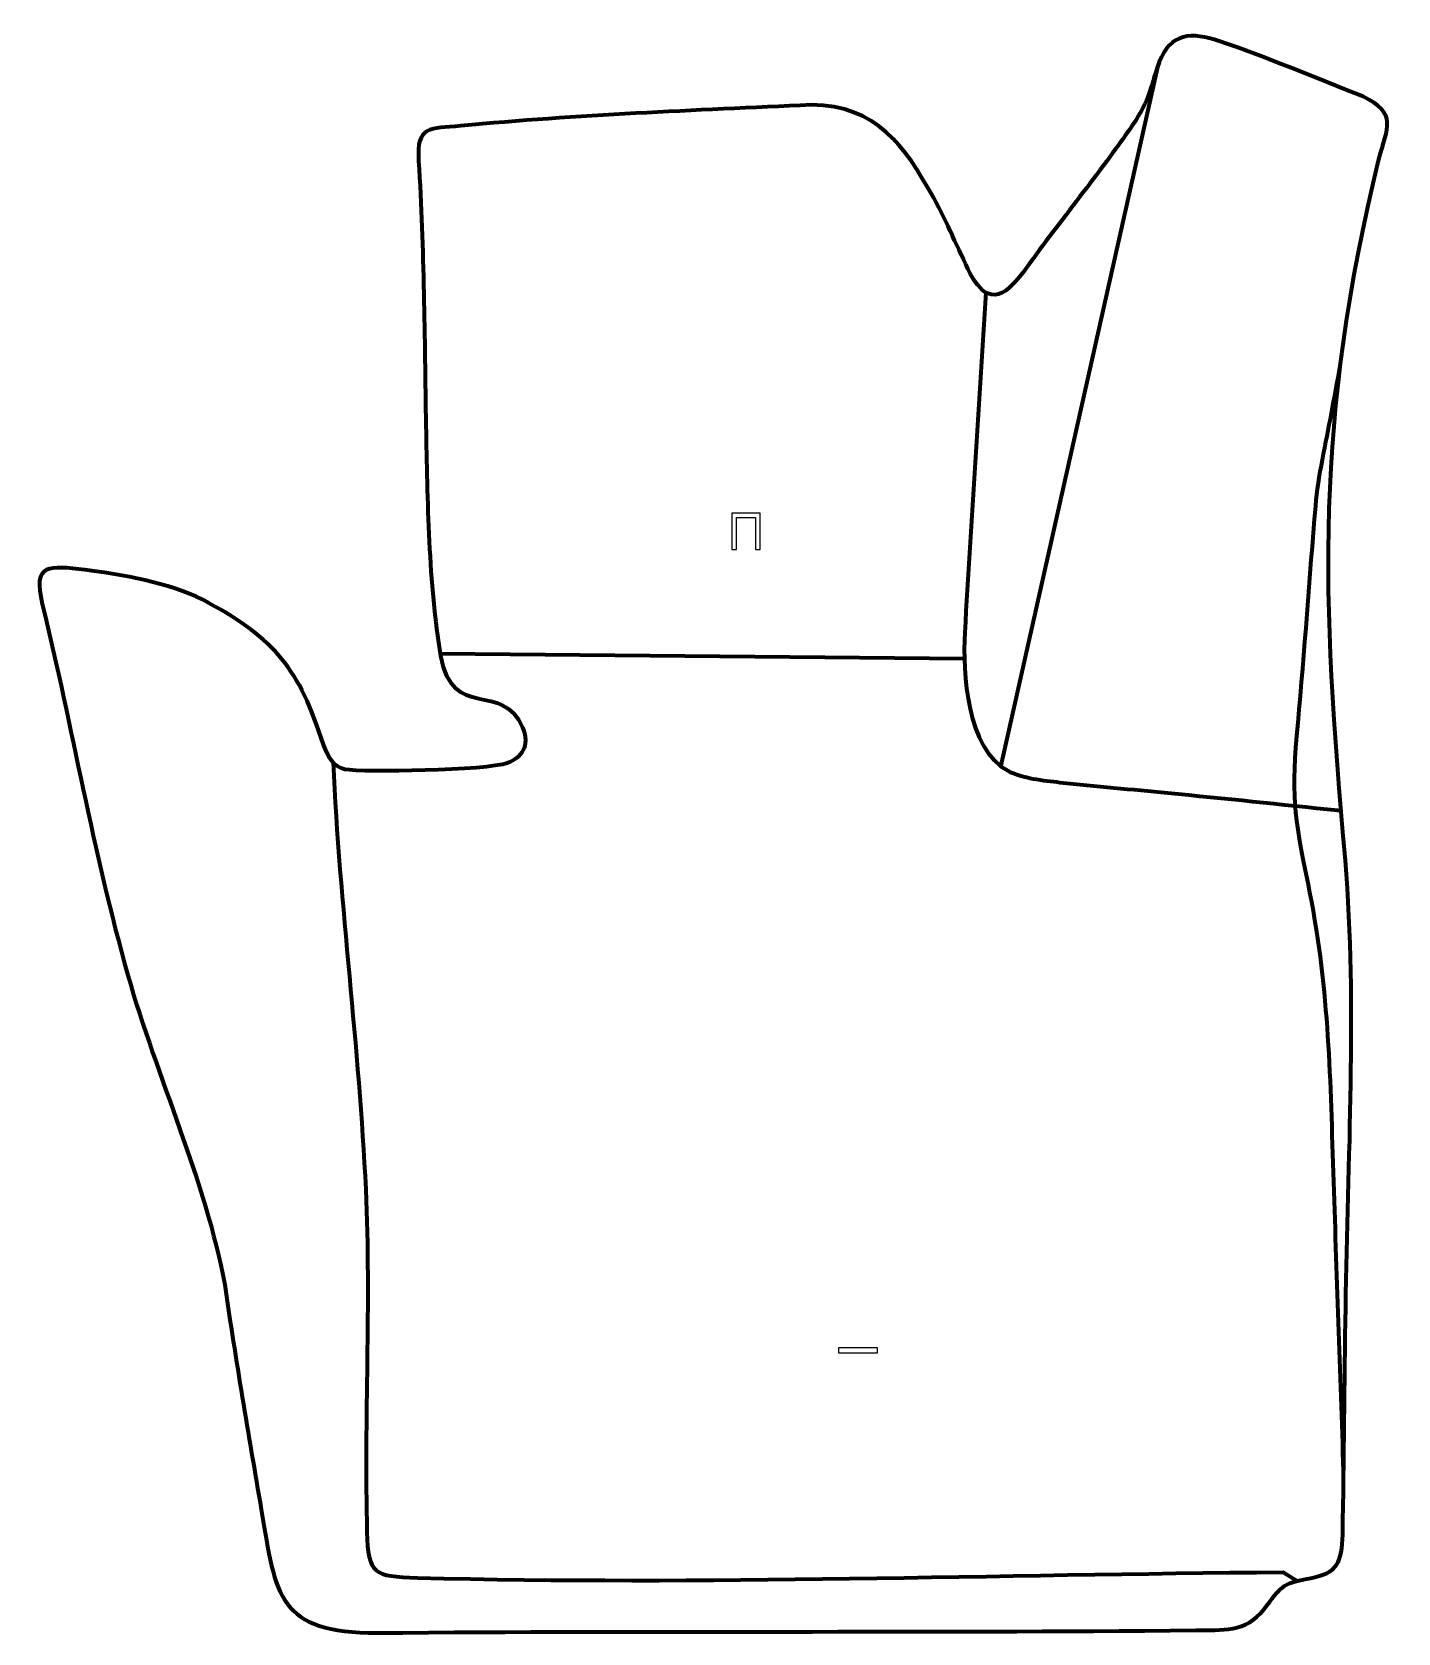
# Model space of a CAD drawing. Header units: millimetres. Extents: x 884 to 1569, y 87 to 890.
import ezdxf

# ---------------------------------------------------------------- set-up
doc = ezdxf.new("R2010")
doc.units = ezdxf.units.MM
doc.header["$MEASUREMENT"] = 0
doc.layers.add('layer 2', color=7, linetype='Continuous')
doc.layers.add('layer 3', color=7, linetype='Continuous')

msp = doc.modelspace()

# ---------------------------------------------------------------- linework, layer by layer
at = {"layer": 'layer 2', "color": 142, "lineweight": 158}
for points in [[(1369.7163, 522.5341), (1369.7163, 522.5341), (1448.5809, 874.2618), (1448.5809, 874.2618)], [(1088.4969, 578.6546), (1088.4969, 578.6546), (1351.2191, 576.1024), (1351.2191, 576.1024)]]:
    msp.add_open_spline(points, degree=3, dxfattribs=at)
for points, knots in [([(1362.0155, 759.7201), (1358.4933, 702.9157), (1354.6491, 646.0386), (1351.4102, 589.2293), (1351.4102, 589.2293), (1350.2486, 568.8549), (1352.53, 530.617), (1372.9818, 519.9308), (1372.9818, 519.9308), (1380.5029, 516.001), (1390.7221, 515.0058), (1399.0765, 514.0535), (1399.0765, 514.0535), (1416.8553, 512.0424), (1435.2164, 510.5844), (1453.1013, 508.8022), (1453.1013, 508.8022), (1481.5153, 505.9708), (1509.9231, 503.1234), (1538.3094, 500.0233), (1538.3094, 500.0233), (1538.3094, 500.0233), (1540.0559, 499.8322), (1540.0559, 499.8322)], [0, 0, 0, 0, 0.14285714, 0.14285714, 0.14285714, 0.14285714, 0.28571429, 0.28571429, 0.28571429, 0.28571429, 0.42857143, 0.42857143, 0.42857143, 0.42857143, 0.57142857, 0.57142857, 0.57142857, 0.57142857, 0.71428571, 0.71428571, 0.71428571, 0.71428571, 1, 1, 1, 1]), ([(1541.3154, 168.3971), (1539.6113, 218.3722), (1537.9073, 268.3473), (1536.2032, 318.3224), (1536.2032, 318.3224), (1534.6721, 369.4526), (1533.8615, 412.9707), (1523.5063, 463.6129), (1523.5063, 463.6129), (1516.3855, 498.4371), (1515.1433, 507.8203), (1518.4778, 543.8543), (1518.4778, 543.8543), (1521.8286, 580.194), (1524.2529, 616.4819), (1527.32, 652.8046), (1527.32, 652.8046), (1528.5407, 667.2611), (1532.4725, 684.4707), (1535.193, 699.0009), (1535.193, 699.0009), (1536.6813, 706.9499), (1538.1696, 714.8988), (1539.6579, 722.8478)], [0, 0, 0, 0, 0.14285714, 0.14285714, 0.14285714, 0.14285714, 0.28571429, 0.28571429, 0.28571429, 0.28571429, 0.42857143, 0.42857143, 0.42857143, 0.42857143, 0.57142857, 0.57142857, 0.57142857, 0.57142857, 0.71428571, 0.71428571, 0.71428571, 0.71428571, 1, 1, 1, 1]), ([(1034.7545, 523.9895), (1038.1053, 452.3824), (1047.7849, 381.496), (1051.1265, 309.7953), (1051.1265, 309.7953), (1053.7825, 252.8063), (1050.2915, 195.0101), (1051.7801, 138.021), (1051.7801, 138.021), (1052.3324, 116.877), (1055.1397, 115.7906), (1077.0469, 115.1933), (1077.0469, 115.1933), (1218.7938, 111.3273), (1368.4489, 116.8845), (1511.0048, 117.9868), (1511.0048, 117.9868), (1511.0048, 117.9868), (1517.9709, 113.5573), (1517.9709, 113.5573)], [0, 0, 0, 0, 0.16666667, 0.16666667, 0.16666667, 0.16666667, 0.33333333, 0.33333333, 0.33333333, 0.33333333, 0.5, 0.5, 0.5, 0.5, 0.66666667, 0.66666667, 0.66666667, 0.66666667, 1, 1, 1, 1])]:
    msp.add_open_spline(points, degree=3, knots=knots, dxfattribs=at)
at = {"layer": 'layer 2', "color": 142}
for points, knots in [([(1234.6469, 648.9694), (1234.6469, 648.9694), (1248.9217, 648.9694), (1248.9217, 648.9694), (1248.9217, 648.9694), (1248.9217, 648.9694), (1248.9217, 630.783), (1248.9217, 630.783), (1248.9217, 630.783), (1248.9217, 630.783), (1246.5087, 630.783), (1246.5087, 630.783), (1246.5087, 630.783), (1246.5087, 630.783), (1246.5087, 646.8358), (1246.5087, 646.8358), (1246.5087, 646.8358), (1246.5087, 646.8358), (1237.0599, 646.8358), (1237.0599, 646.8358), (1237.0599, 646.8358), (1237.0599, 646.8358), (1237.0599, 630.783), (1237.0599, 630.783), (1237.0599, 630.783), (1237.0599, 630.783), (1234.6469, 630.783), (1234.6469, 630.783), (1234.6469, 630.783), (1234.6469, 630.783), (1234.6469, 648.9694), (1234.6469, 648.9694)], [0, 0, 0, 0, 0.11111111, 0.11111111, 0.11111111, 0.11111111, 0.22222222, 0.22222222, 0.22222222, 0.22222222, 0.33333333, 0.33333333, 0.33333333, 0.33333333, 0.44444444, 0.44444444, 0.44444444, 0.44444444, 0.55555556, 0.55555556, 0.55555556, 0.55555556, 0.66666667, 0.66666667, 0.66666667, 0.66666667, 0.77777778, 0.77777778, 0.77777778, 0.77777778, 1, 1, 1, 1]), ([(1288.0862, 227.9905), (1288.0862, 227.9905), (1288.0862, 230.4953), (1288.0862, 230.4953), (1288.0862, 230.4953), (1288.0862, 230.4953), (1307.6654, 230.4953), (1307.6654, 230.4953), (1307.6654, 230.4953), (1307.6654, 230.4953), (1307.6654, 227.9905), (1307.6654, 227.9905), (1307.6654, 227.9905), (1307.6654, 227.9905), (1288.0862, 227.9905), (1288.0862, 227.9905)], [0, 0, 0, 0, 0.2, 0.2, 0.2, 0.2, 0.4, 0.4, 0.4, 0.4, 0.6, 0.6, 0.6, 0.6, 1, 1, 1, 1])]:
    msp.add_open_spline(points, degree=3, knots=knots, dxfattribs=at)
at = {"layer": 'layer 3', "color": 242, "lineweight": 158}
msp.add_open_spline([(889.0579, 603.4716), (883.8977, 624.1033), (892.5131, 622.68), (910.3621, 620.6095), (910.3621, 620.6095), (928.8945, 618.297), (952.6267, 613.9896), (969.3379, 605.6806), (969.3379, 605.6806), (1003.3981, 587.5612), (1016.791, 573.2775), (1028.748, 536.3265), (1028.748, 536.3265), (1032.4048, 525.431), (1035.3998, 521.6608), (1040.716, 520.5801), (1040.716, 520.5801), (1049.4903, 518.7966), (1112.1714, 520.0201), (1122.1104, 523.7078), (1122.1104, 523.7078), (1128.8916, 526.2237), (1133.777, 532.1071), (1129.7643, 541.6335), (1129.7643, 541.6335), (1119.7422, 565.4262), (1094.4326, 544.5637), (1088.7051, 577.4231), (1088.7051, 577.4231), (1082.6114, 612.9952), (1082.0003, 656.5574), (1081.3384, 692.8157), (1081.3384, 692.8157), (1080.5386, 737.153), (1080.4869, 781.3679), (1077.6622, 825.6456), (1077.6622, 825.6456), (1076.5034, 843.8093), (1083.2544, 841.7401), (1098.7816, 843.2428), (1098.7816, 843.2428), (1157.2589, 848.902), (1215.8443, 851.0028), (1274.4921, 853.8356), (1274.4921, 853.8356), (1307.4208, 853.2717), (1321.0548, 833.6085), (1335.8385, 807.1455), (1335.8385, 807.1455), (1342.7591, 794.508), (1347.8676, 781.906), (1354.1986, 769.1739), (1354.1986, 769.1739), (1363.9269, 751.0192), (1372.824, 759.0378), (1382.2039, 771.9887), (1382.2039, 771.9887), (1399.5702, 795.8699), (1418.519, 819.3897), (1435.3974, 843.396), (1435.3974, 843.396), (1445.2125, 858.4074), (1443.314, 859.8441), (1448.903, 875.1516), (1448.903, 875.1516), (1454.3558, 890.086), (1465.313, 890.3504), (1478.966, 885.8308), (1478.966, 885.8308), (1502.0965, 877.9038), (1528.114, 867.0031), (1551.1299, 857.9463), (1551.1299, 857.9463), (1568.5529, 849.5658), (1563.3003, 842.5994), (1558.928, 826.667), (1558.928, 826.667), (1527.229, 694.8818), (1530.0415, 607.9799), (1542.2806, 474.8484), (1542.2806, 474.8484), (1548.102, 401.2816), (1543.4466, 324.5926), (1542.3535, 250.6424), (1542.3535, 250.6424), (1541.7962, 212.73), (1541.4561, 174.8027), (1540.8838, 136.8964), (1540.8838, 136.8964), (1540.3448, 122.9621), (1538.3957, 117.4319), (1524.6861, 115.0095), (1524.6861, 115.0095), (1509.5642, 112.1779), (1510.0887, 110.5905), (1501.3694, 99.282), (1501.3694, 99.282), (1492.4353, 87.6949), (1480.3549, 88.9991), (1467.1777, 88.8452), (1467.1777, 88.8452), (1330.5251, 87.4603), (1193.7167, 88.7336), (1056.9927, 87.5003), (1056.9927, 87.5003), (1006.979, 87.8726), (1006.1992, 105.1857), (998.7669, 149.4231), (998.7669, 149.4231), (992.3558, 187.0196), (985.9663, 224.3462), (980.4771, 262.1036), (980.4771, 262.1036), (970.6378, 314.9578), (946.6501, 365.239), (931.9723, 417.3044), (931.9723, 417.3044), (914.1777, 480.0964), (904.2754, 540.7996), (889.0579, 603.4716)], degree=3, knots=[0, 0, 0, 0, 0.03225806, 0.03225806, 0.03225806, 0.03225806, 0.06451613, 0.06451613, 0.06451613, 0.06451613, 0.09677419, 0.09677419, 0.09677419, 0.09677419, 0.12903226, 0.12903226, 0.12903226, 0.12903226, 0.16129032, 0.16129032, 0.16129032, 0.16129032, 0.19354839, 0.19354839, 0.19354839, 0.19354839, 0.22580645, 0.22580645, 0.22580645, 0.22580645, 0.25806452, 0.25806452, 0.25806452, 0.25806452, 0.29032258, 0.29032258, 0.29032258, 0.29032258, 0.32258065, 0.32258065, 0.32258065, 0.32258065, 0.35483871, 0.35483871, 0.35483871, 0.35483871, 0.38709677, 0.38709677, 0.38709677, 0.38709677, 0.41935484, 0.41935484, 0.41935484, 0.41935484, 0.4516129, 0.4516129, 0.4516129, 0.4516129, 0.48387097, 0.48387097, 0.48387097, 0.48387097, 0.51612903, 0.51612903, 0.51612903, 0.51612903, 0.5483871, 0.5483871, 0.5483871, 0.5483871, 0.58064516, 0.58064516, 0.58064516, 0.58064516, 0.61290323, 0.61290323, 0.61290323, 0.61290323, 0.64516129, 0.64516129, 0.64516129, 0.64516129, 0.67741935, 0.67741935, 0.67741935, 0.67741935, 0.70967742, 0.70967742, 0.70967742, 0.70967742, 0.74193548, 0.74193548, 0.74193548, 0.74193548, 0.77419355, 0.77419355, 0.77419355, 0.77419355, 0.80645161, 0.80645161, 0.80645161, 0.80645161, 0.83870968, 0.83870968, 0.83870968, 0.83870968, 0.87096774, 0.87096774, 0.87096774, 0.87096774, 0.90322581, 0.90322581, 0.90322581, 0.90322581, 0.93548387, 0.93548387, 0.93548387, 0.93548387, 1, 1, 1, 1], dxfattribs=at)

doc.saveas('drawing.dxf')
